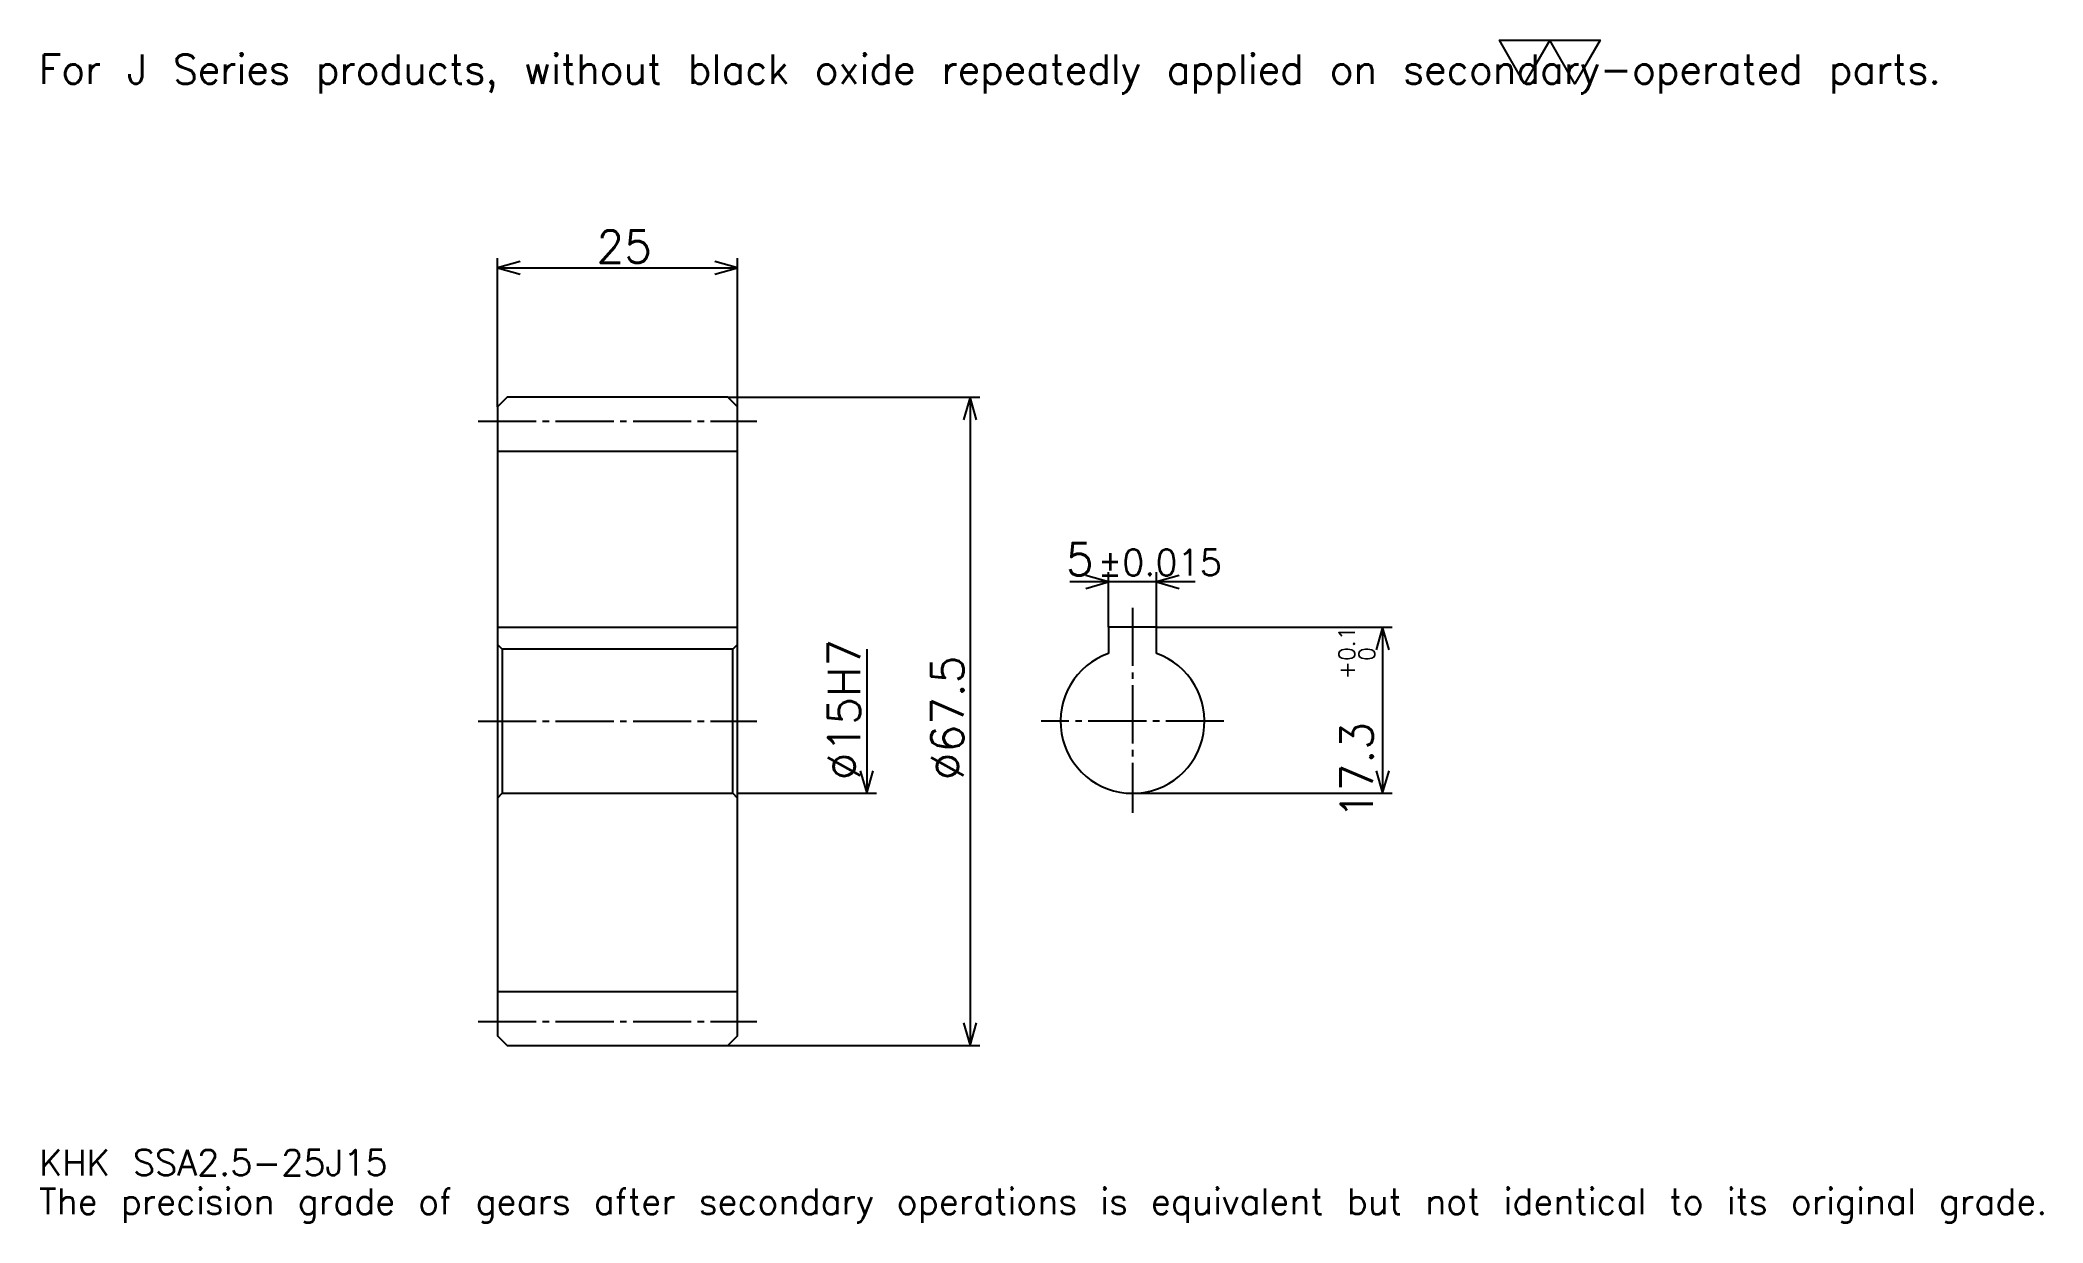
# Model space of a CAD drawing. Extents: x 7 to 215, y 2 to 126.
import ezdxf

# ---------------------------------------------------------------- set-up
doc = ezdxf.new("R2010")
doc.units = 0
doc.linetypes.add('DASHDOT', pattern=[8.070651, 6.052989, -0.672554, 0.672554, -0.672554])
doc.layers.get('0').update_dxf_attribs({"linetype": 'CONTINUOUS'})
doc.layers.add('DASHDOT', color=6, linetype='DASHDOT')
doc.styles.add('KANJI', font='TXT', dxfattribs={"bigfont": 'BIGFONT'})

msp = doc.modelspace()

# ---------------------------------------------------------------- linework, layer by layer
at = {"color": 5}
for p, q in [((54.463314, 88.440903), (54.463314, 102.900818)), ((79.463318, 88.440903), (79.463318, 102.900818)), ((54.463314, 101.891991), (79.463318, 101.891991)), ((54.463314, 87.440903), (54.463314, 88.440903)), ((78.463318, 88.440903), (79.463318, 88.440903)), ((79.463318, 88.440903), (104.684097, 88.440903)), ((79.463318, 87.440903), (79.463318, 88.440903)), ((103.67527, 88.440903), (103.67527, 20.940903)), ((127.126358, 69.198784), (114.055702, 69.198784)), ((118.091034, 64.490906), (118.091034, 70.207611)), ((123.091034, 64.490906), (123.091034, 70.207611)), ((123.091034, 64.490906), (147.639267, 64.490906)), ((146.630432, 64.490906), (146.630432, 47.190903)), ((92.914398, 62.190903), (92.914398, 47.190903)), ((79.463318, 47.190903), (93.923233, 47.190903)), ((120.591034, 47.190903), (147.639267, 47.190903)), ((78.463318, 20.940903), (79.463318, 20.940903)), ((79.463318, 20.940903), (104.684097, 20.940903))]:
    msp.add_line(p, q, dxfattribs=at)
at = {"color": 4}
for p, q in [((54.463314, 82.815903), (79.463318, 82.815903)), ((54.463314, 64.490906), (79.463318, 64.490906)), ((79.463318, 62.690903), (78.963318, 62.190903)), ((54.463314, 46.690903), (54.963314, 47.190903)), ((79.463318, 46.690903), (78.963318, 47.190903)), ((54.463314, 26.565903), (79.463318, 26.565903))]:
    msp.add_line(p, q, dxfattribs=at)
at = {"color": 7}
msp.add_lwpolyline([(161.41304, 121.059784), (158.790085, 125.606255), (169.281921, 125.606255), (166.658966, 121.059784), (164.035995, 125.606255), (161.41304, 121.059784)], dxfattribs=at)
at = {"color": 5}
for points in [[(56.817253, 102.564545), (54.463314, 101.891991), (56.817253, 101.219437)], [(77.109375, 101.219437), (79.463318, 101.891991), (77.109375, 102.564545)], [(104.347824, 86.08696), (103.67527, 88.440903), (103.002716, 86.08696)], [(115.737091, 68.52623), (118.091034, 69.198784), (115.737091, 69.871338)], [(125.444977, 69.871338), (123.091034, 69.198784), (125.444977, 68.52623)], [(147.302979, 62.136963), (146.630432, 64.490906), (145.95787, 62.136963)], [(92.241852, 49.544842), (92.914398, 47.190903), (93.58696, 49.544842)], [(145.95787, 49.544846), (146.630432, 47.190903), (147.302979, 49.544846)], [(103.002716, 23.294844), (103.67527, 20.940903), (104.347824, 23.294844)]]:
    msp.add_lwpolyline(points, dxfattribs=at)
at = {"color": 4}
for points in [[(54.463314, 46.690903), (54.463314, 21.940903), (55.463314, 20.940903), (78.463318, 20.940903), (79.463318, 21.940903), (79.463318, 87.440903), (78.463318, 88.440903), (55.463314, 88.440903), (54.463314, 87.440903), (54.463314, 46.690903)], [(54.463314, 62.690903), (54.963314, 62.190903), (54.963314, 47.190903), (78.963318, 47.190903), (78.963318, 62.190903), (54.963314, 62.190903)], [(123.091034, 61.761971), (123.091034, 64.490906), (118.091034, 64.490906), (118.091034, 61.761971)]]:
    msp.add_lwpolyline(points, dxfattribs=at)
msp.add_arc((120.591034, 54.690903), 7.5, 109.47122094, 70.52877906, dxfattribs=at)
at = {"layer": 'DASHDOT', "color": 7}
for p, q in [((52.445652, 85.940903), (81.48098, 85.940903)), ((120.591034, 66.508568), (120.591034, 45.173241)), ((52.445652, 54.690903), (81.48098, 54.690903)), ((130.108688, 54.690903), (111.073364, 54.690903)), ((52.445652, 23.440903), (81.48098, 23.440903))]:
    msp.add_line(p, q, dxfattribs=at)

# ---------------------------------------------------------------- texts
at = {"color": 7, "style": 'KANJI'}
for s, height, p in [('For J Series products, without black oxide repeatedly applied on secondary-operated parts.', 3.026495, (6.725543, 121.059784)), ('25', 3.362772, (64.777512, 102.430038)), ('5', 3.362772, (113.649605, 69.871338)), ('%%p0.015', 2.690217, (116.978333, 69.871338)), ('KHK SSA2.5-25J15', 2.690217, (6.725543, 7.398098)), ('The precision grade of gears after secondary operations is equivalent but not identical to its original grade.', 2.690217, (6.725543, 3.362772))]:
    msp.add_text(s, height=height, dxfattribs=at).set_placement(p)
for s, height, p in [('%%c15H7', 3.362772, (92.241852, 48.553844)), ('0.1', 1.681386, (143.738449, 60.960995)), ('%%c67.5', 3.362772, (103.002716, 48.553844)), ('+', 1.681386, (143.738449, 59.077843)), ('0', 1.681386, (145.823364, 60.960995)), ('17.3', 3.362772, (145.621597, 44.522438))]:
    msp.add_text(s, height=height, rotation=90, dxfattribs=at).set_placement(p)

doc.saveas('drawing.dxf')
